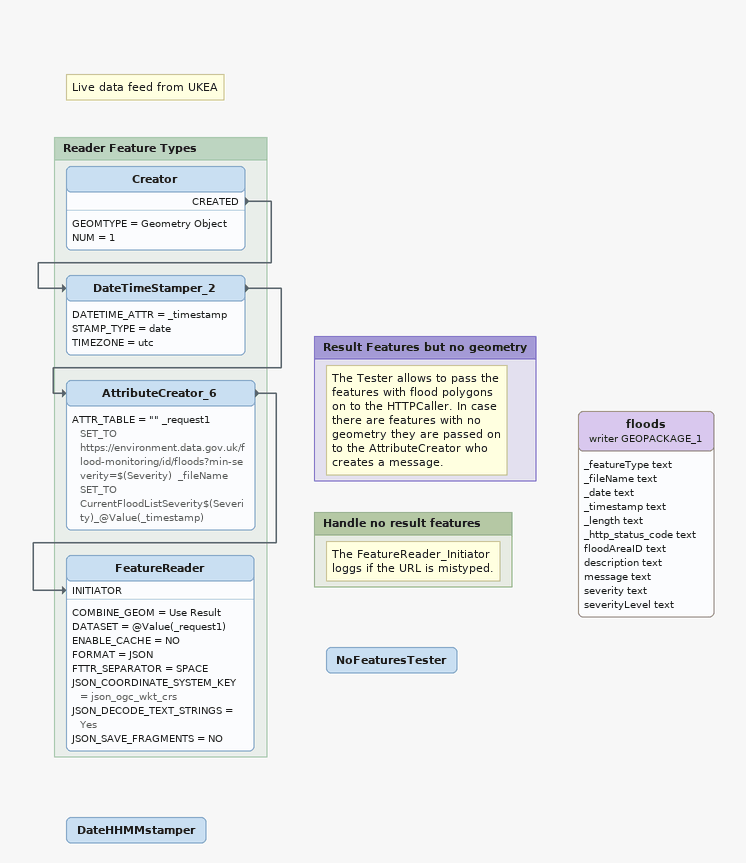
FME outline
Note: Live data feed from UKEA
DateHHMMstamper
NoFeaturesTester
floods (writer GEOPACKAGE_1)
    attributes: _featureType text, _fileName text, _date text, _timestamp text, _length text, _http_status_code text, floodAreaID text, description text, message text, severity text, severityLevel text

Bookmark: Reader Feature Types
Creator
    GEOMTYPE = Geometry Object
    NUM = 1
    CREATED -> DateTimeStamper_2
DateTimeStamper_2
    DATETIME_ATTR = _timestamp
    STAMP_TYPE = date
    TIMEZONE = utc
    -> AttributeCreator_6
AttributeCreator_6
    ATTR_TABLE = "" _request1 SET_TO https://environment.data.gov.uk/flood-monitoring/id/floods?min-severity=$(Severity)  _fileName SET_TO CurrentFloodListSeverity$(Severity)_@Value(_timestamp)
    -> FeatureReader [INITIATOR]
FeatureReader
    COMBINE_GEOM = Use Result
    DATASET = @Value(_request1)
    ENABLE_CACHE = NO
    FORMAT = JSON
    FTTR_SEPARATOR = SPACE
    JSON_COORDINATE_SYSTEM_KEY = json_ogc_wkt_crs
    JSON_DECODE_TEXT_STRINGS = Yes
    JSON_SAVE_FRAGMENTS = NO

Bookmark: Result Features but no geometry
Note: The Tester allows to pass the features with flood polygons on to the HTTPCaller. In case there are features with no geometry they are passed on to the AttributeCreator who creates a message.

Bookmark: Handle no result features
Note: The FeatureReader_Initiator loggs if the URL is mistyped.
